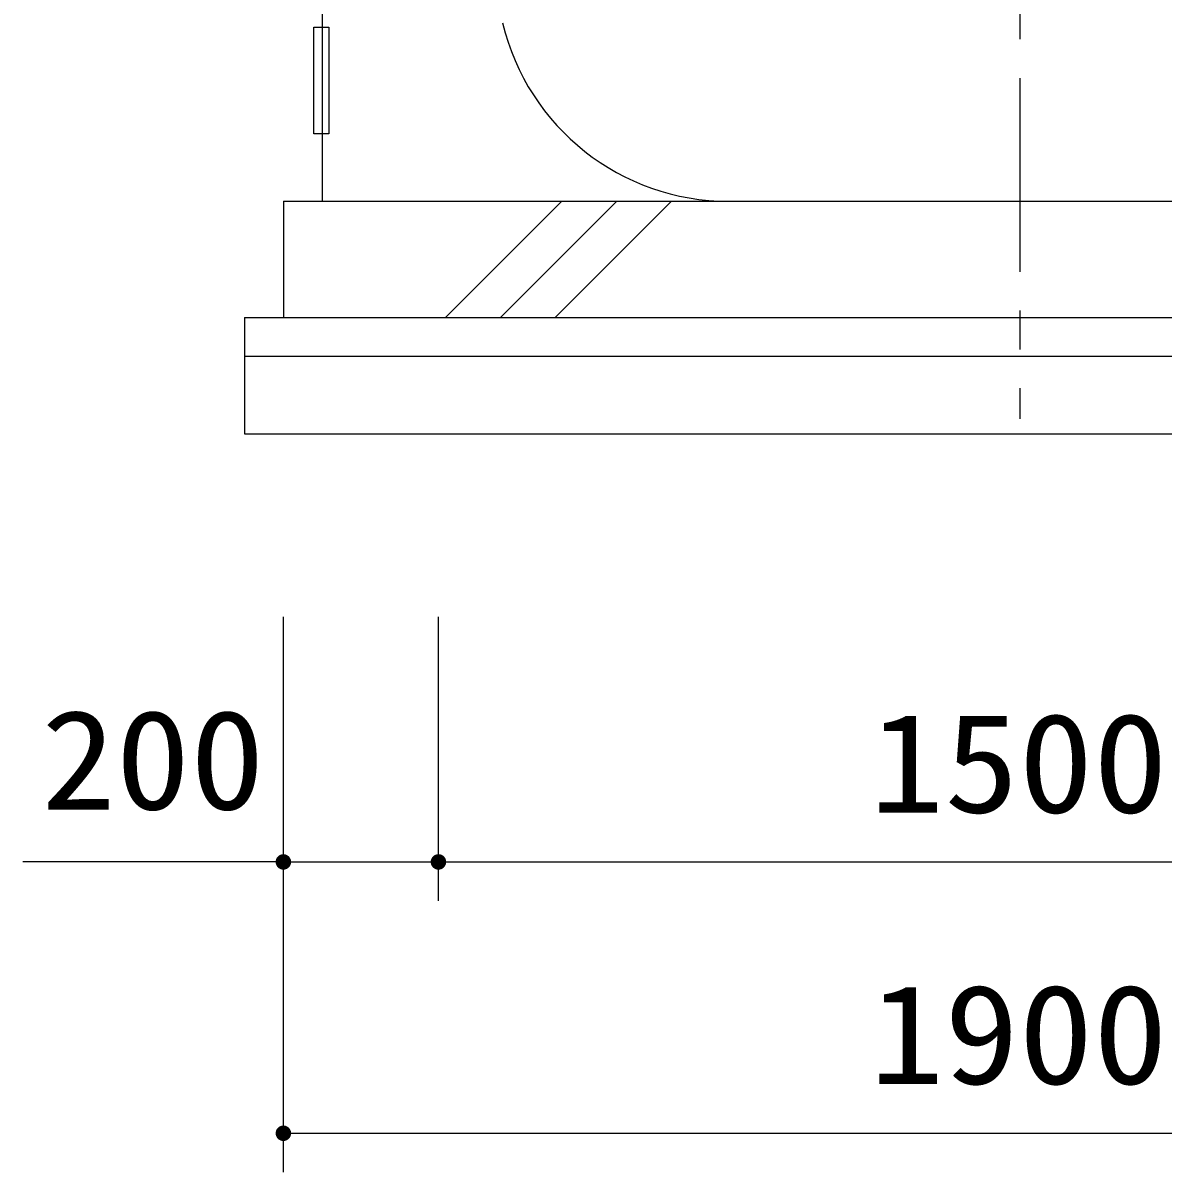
# Model space of a CAD drawing. Units: millimetres, scale not verified. Extents: x -14850 to 14850, y -10500 to 10500.
# Drawn here: x -837 to 633, y -6377 to -4895 of the extents above; entities that cross this region are included whole.
import ezdxf
from ezdxf.enums import TextEntityAlignment as Align

# ---------------------------------------------------------------- set-up
doc = ezdxf.new("R2010")
doc.units = ezdxf.units.MM
doc.header["$LTSCALE"] = 50
doc.linetypes.add('CHAIN1', pattern=[8, 5, -1, 1, -1])
for name, color, linetype, lineweight in [('0-0_機器', 2, 'Continuous', 25), ('0-1_空気管', 3, 'Continuous', 25), ('0-3_文字', 5, 'Continuous', 25), ('0-4_製作', 5, 'Continuous', 25)]:
    doc.layers.add(name, color=color, linetype=linetype, lineweight=lineweight)
doc.styles.add('ＭＳ ゴシック', font='')
doc.styles.get('ＭＳ ゴシック').set_extended_font_data('MS Gothic')

msp = doc.modelspace()

# ---------------------------------------------------------------- linework, layer by layer
at = {"layer": '0-0_機器'}
for p, q in [((-501.15, -5124.75), (-501.15, -5274.75)), ((-501.15, -5124.75), (1398.85, -5124.75)), ((-291.94, -5274.75), (-141.94, -5124.75)), ((-221.23, -5274.75), (-71.23, -5124.75)), ((-150.52, -5274.75), (-0.52, -5124.75)), ((-551.15, -5274.75), (1448.85, -5274.75)), ((-551.15, -5274.75), (-551.15, -5424.75)), ((-551.15, -5324.75), (1448.85, -5324.75)), ((-551.15, -5424.75), (1448.85, -5424.75))]:
    msp.add_line(p, q, dxfattribs=at)
at = {"layer": '0-1_空気管', "linetype": 'CHAIN1'}
msp.add_line((448.85, -2965.74), (448.85, -5405.49), dxfattribs=at)
at = {"layer": '0-1_空気管'}
msp.add_arc((73.23, -4824.75), 300, 193.49338, 270, dxfattribs=at)
at = {"layer": '0-3_文字', "color": 7}
for p, q in [((-451.15, -4824.75), (-451.15, -5124.75)), ((-462.03, -4900.19), (-442.39, -4900.19)), ((-462.03, -5037.74), (-462.03, -4900.19)), ((-442.39, -4900.19), (-442.39, -5037.74)), ((-442.39, -5037.74), (-462.03, -5037.74))]:
    msp.add_line(p, q, dxfattribs=at)
at = {"layer": '0-4_製作', "color": 2}
for p, q in [((-501.15, -6376.99), (-501.15, -5660.62)), ((-301.15, -6026.99), (-301.15, -5660.62)), ((-501.15, -5976.99), (-836.99, -5976.99)), ((-501.15, -5976.99), (-301.15, -5976.99)), ((-301.15, -5976.99), (1198.85, -5976.99)), ((-501.15, -6326.99), (1398.85, -6326.99))]:
    msp.add_line(p, q, dxfattribs=at)
at = {"layer": '0-4_製作'}
for points in [[(-510.97, -5975.11), (-501.15, -5966.99), (-501.15, -5976.99)], [(-510.66, -5973.9), (-501.15, -5966.99), (-510.97, -5975.11)], [(-510.2, -5972.73), (-501.15, -5966.99), (-510.66, -5973.9)], [(-509.59, -5971.63), (-501.15, -5966.99), (-510.2, -5972.73)], [(-508.85, -5970.61), (-501.15, -5966.99), (-509.59, -5971.63)], [(-507.99, -5969.7), (-501.15, -5966.99), (-508.85, -5970.61)], [(-507.03, -5968.9), (-501.15, -5966.99), (-507.99, -5969.7)], [(-505.97, -5968.22), (-501.15, -5966.99), (-507.03, -5968.9)], [(-504.83, -5967.69), (-501.15, -5966.99), (-505.97, -5968.22)], [(-503.64, -5967.3), (-501.15, -5966.99), (-504.83, -5967.69)], [(-502.4, -5967.07), (-501.15, -5966.99), (-503.64, -5967.3)], [(-501.15, -5966.99), (-491.15, -5976.99), (-501.15, -5976.99)], [(-501.15, -5966.99), (-491.23, -5975.73), (-491.15, -5976.99)], [(-501.15, -5966.99), (-491.46, -5974.5), (-491.23, -5975.73)], [(-501.15, -5966.99), (-491.85, -5973.31), (-491.46, -5974.5)], [(-501.15, -5966.99), (-492.39, -5972.17), (-491.85, -5973.31)], [(-501.15, -5966.99), (-493.06, -5971.11), (-492.39, -5972.17)], [(-501.15, -5966.99), (-493.86, -5970.14), (-493.06, -5971.11)], [(-501.15, -5966.99), (-494.77, -5969.28), (-493.86, -5970.14)], [(-501.15, -5966.99), (-495.79, -5968.54), (-494.77, -5969.28)], [(-501.15, -5966.99), (-496.89, -5967.94), (-495.79, -5968.54)], [(-501.15, -5966.99), (-498.06, -5967.48), (-496.89, -5967.94)], [(-501.15, -5966.99), (-499.27, -5967.16), (-498.06, -5967.48)], [(-501.15, -5966.99), (-500.52, -5967.01), (-499.27, -5967.16)], [(-311.13, -5976.36), (-301.15, -5966.99), (-301.15, -5976.99)], [(-310.97, -5975.11), (-301.15, -5966.99), (-311.13, -5976.36)], [(-310.66, -5973.9), (-301.15, -5966.99), (-310.97, -5975.11)], [(-310.2, -5972.73), (-301.15, -5966.99), (-310.66, -5973.9)], [(-309.59, -5971.63), (-301.15, -5966.99), (-310.2, -5972.73)], [(-308.85, -5970.61), (-301.15, -5966.99), (-309.59, -5971.63)], [(-307.99, -5969.7), (-301.15, -5966.99), (-308.85, -5970.61)], [(-307.03, -5968.9), (-301.15, -5966.99), (-307.99, -5969.7)], [(-305.97, -5968.22), (-301.15, -5966.99), (-307.03, -5968.9)], [(-304.83, -5967.69), (-301.15, -5966.99), (-305.97, -5968.22)], [(-303.64, -5967.3), (-301.15, -5966.99), (-304.83, -5967.69)], [(-302.4, -5967.07), (-301.15, -5966.99), (-303.64, -5967.3)], [(-301.15, -5966.99), (-291.15, -5976.99), (-301.15, -5976.99)], [(-301.15, -5966.99), (-291.23, -5975.73), (-291.15, -5976.99)], [(-301.15, -5966.99), (-291.46, -5974.5), (-291.23, -5975.73)], [(-301.15, -5966.99), (-291.85, -5973.31), (-291.46, -5974.5)], [(-301.15, -5966.99), (-292.39, -5972.17), (-291.85, -5973.31)], [(-301.15, -5966.99), (-293.06, -5971.11), (-292.39, -5972.17)], [(-301.15, -5966.99), (-293.86, -5970.14), (-293.06, -5971.11)], [(-301.15, -5966.99), (-294.77, -5969.28), (-293.86, -5970.14)], [(-301.15, -5966.99), (-295.79, -5968.54), (-294.77, -5969.28)], [(-301.15, -5966.99), (-296.89, -5967.94), (-295.79, -5968.54)], [(-301.15, -5966.99), (-298.06, -5967.48), (-296.89, -5967.94)], [(-301.15, -5966.99), (-299.27, -5967.16), (-298.06, -5967.48)], [(-301.15, -5966.99), (-300.52, -5967.01), (-299.27, -5967.16)], [(-511.13, -5976.36), (-501.15, -5976.99), (-511.15, -5976.99)], [(-511.15, -5976.99), (-501.15, -5976.99), (-511.07, -5978.24)], [(-510.97, -5975.11), (-501.15, -5976.99), (-511.13, -5976.36)], [(-511.07, -5978.24), (-501.15, -5976.99), (-510.83, -5979.47)], [(-510.83, -5979.47), (-501.15, -5976.99), (-510.45, -5980.67)], [(-510.45, -5980.67), (-501.15, -5976.99), (-509.91, -5981.8)], [(-509.91, -5981.8), (-501.15, -5976.99), (-509.24, -5982.86)], [(-509.24, -5982.86), (-501.15, -5976.99), (-508.44, -5983.83)], [(-508.44, -5983.83), (-501.15, -5976.99), (-507.52, -5984.69)], [(-507.52, -5984.69), (-501.15, -5976.99), (-506.51, -5985.43)], [(-506.51, -5985.43), (-501.15, -5976.99), (-505.41, -5986.03)], [(-505.41, -5986.03), (-501.15, -5976.99), (-504.24, -5986.5)], [(-504.24, -5986.5), (-501.15, -5976.99), (-503.02, -5986.81)], [(-503.02, -5986.81), (-501.15, -5976.99), (-501.15, -5986.99)], [(-503.02, -5986.81), (-501.15, -5986.99), (-501.78, -5986.97)], [(-501.15, -5976.99), (-499.9, -5986.91), (-501.15, -5986.99)], [(-501.15, -5976.99), (-498.66, -5986.67), (-499.9, -5986.91)], [(-501.15, -5976.99), (-497.47, -5986.28), (-498.66, -5986.67)], [(-501.15, -5976.99), (-496.33, -5985.75), (-497.47, -5986.28)], [(-501.15, -5976.99), (-495.27, -5985.08), (-496.33, -5985.75)], [(-501.15, -5976.99), (-494.3, -5984.28), (-495.27, -5985.08)], [(-501.15, -5976.99), (-493.44, -5983.36), (-494.3, -5984.28)], [(-501.15, -5976.99), (-492.71, -5982.34), (-493.44, -5983.36)], [(-501.15, -5976.99), (-492.1, -5981.24), (-492.71, -5982.34)], [(-501.15, -5976.99), (-491.64, -5980.08), (-492.1, -5981.24)], [(-501.15, -5976.99), (-491.33, -5978.86), (-491.64, -5980.08)], [(-501.15, -5976.99), (-491.17, -5977.61), (-491.33, -5978.86)], [(-491.15, -5976.99), (-491.17, -5977.61), (-501.15, -5976.99)], [(-311.13, -5976.36), (-301.15, -5976.99), (-311.15, -5976.99)], [(-311.15, -5976.99), (-301.15, -5976.99), (-311.07, -5978.24)], [(-311.07, -5978.24), (-301.15, -5976.99), (-310.83, -5979.47)], [(-310.83, -5979.47), (-301.15, -5976.99), (-310.45, -5980.67)], [(-310.45, -5980.67), (-301.15, -5976.99), (-309.91, -5981.8)], [(-309.91, -5981.8), (-301.15, -5976.99), (-309.24, -5982.86)], [(-309.24, -5982.86), (-301.15, -5976.99), (-308.44, -5983.83)], [(-308.44, -5983.83), (-301.15, -5976.99), (-307.52, -5984.69)], [(-307.52, -5984.69), (-301.15, -5976.99), (-306.51, -5985.43)], [(-306.51, -5985.43), (-301.15, -5976.99), (-305.41, -5986.03)], [(-305.41, -5986.03), (-301.15, -5976.99), (-304.24, -5986.5)], [(-304.24, -5986.5), (-301.15, -5976.99), (-303.02, -5986.81)], [(-303.02, -5986.81), (-301.15, -5976.99), (-301.15, -5986.99)], [(-303.02, -5986.81), (-301.15, -5986.99), (-301.78, -5986.97)], [(-301.15, -5976.99), (-299.89, -5986.91), (-301.15, -5986.99)], [(-301.15, -5976.99), (-298.66, -5986.67), (-299.89, -5986.91)], [(-301.15, -5976.99), (-297.47, -5986.28), (-298.66, -5986.67)], [(-301.15, -5976.99), (-296.33, -5985.75), (-297.47, -5986.28)], [(-301.15, -5976.99), (-295.27, -5985.08), (-296.33, -5985.75)], [(-301.15, -5976.99), (-294.3, -5984.28), (-295.27, -5985.08)], [(-301.15, -5976.99), (-293.44, -5983.36), (-294.3, -5984.28)], [(-301.15, -5976.99), (-292.71, -5982.34), (-293.44, -5983.36)], [(-301.15, -5976.99), (-292.1, -5981.24), (-292.71, -5982.34)], [(-301.15, -5976.99), (-291.64, -5980.08), (-292.1, -5981.24)], [(-301.15, -5976.99), (-291.33, -5978.86), (-291.64, -5980.08)], [(-301.15, -5976.99), (-291.17, -5977.61), (-291.33, -5978.86)], [(-301.15, -5976.99), (-291.15, -5976.99), (-291.17, -5977.61)], [(-511.13, -6326.36), (-501.15, -6326.99), (-511.15, -6326.99)], [(-511.15, -6326.99), (-501.15, -6326.99), (-511.07, -6328.24)], [(-510.97, -6325.11), (-501.15, -6326.99), (-511.13, -6326.36)], [(-511.07, -6328.24), (-501.15, -6326.99), (-510.83, -6329.47)], [(-510.97, -6325.11), (-501.15, -6316.99), (-501.15, -6326.99)], [(-510.66, -6323.9), (-501.15, -6316.99), (-510.97, -6325.11)], [(-510.83, -6329.47), (-501.15, -6326.99), (-510.45, -6330.67)], [(-510.2, -6322.73), (-501.15, -6316.99), (-510.66, -6323.9)], [(-510.45, -6330.67), (-501.15, -6326.99), (-509.91, -6331.8)], [(-509.59, -6321.63), (-501.15, -6316.99), (-510.2, -6322.73)], [(-509.91, -6331.8), (-501.15, -6326.99), (-509.24, -6332.86)], [(-508.85, -6320.61), (-501.15, -6316.99), (-509.59, -6321.63)], [(-509.24, -6332.86), (-501.15, -6326.99), (-508.44, -6333.83)], [(-507.99, -6319.7), (-501.15, -6316.99), (-508.85, -6320.61)], [(-508.44, -6333.83), (-501.15, -6326.99), (-507.52, -6334.69)], [(-507.03, -6318.9), (-501.15, -6316.99), (-507.99, -6319.7)], [(-507.52, -6334.69), (-501.15, -6326.99), (-506.51, -6335.43)], [(-505.97, -6318.22), (-501.15, -6316.99), (-507.03, -6318.9)], [(-506.51, -6335.43), (-501.15, -6326.99), (-505.41, -6336.03)], [(-504.83, -6317.69), (-501.15, -6316.99), (-505.97, -6318.22)], [(-505.41, -6336.03), (-501.15, -6326.99), (-504.24, -6336.5)], [(-503.64, -6317.3), (-501.15, -6316.99), (-504.83, -6317.69)], [(-504.24, -6336.5), (-501.15, -6326.99), (-503.02, -6336.81)], [(-502.4, -6317.07), (-501.15, -6316.99), (-503.64, -6317.3)], [(-503.02, -6336.81), (-501.15, -6326.99), (-501.15, -6336.99)], [(-501.15, -6316.99), (-491.15, -6326.99), (-501.15, -6326.99)], [(-501.15, -6316.99), (-491.23, -6325.73), (-491.15, -6326.99)], [(-501.15, -6316.99), (-491.46, -6324.5), (-491.23, -6325.73)], [(-501.15, -6316.99), (-491.85, -6323.31), (-491.46, -6324.5)], [(-501.15, -6316.99), (-492.39, -6322.17), (-491.85, -6323.31)], [(-501.15, -6316.99), (-493.06, -6321.11), (-492.39, -6322.17)], [(-501.15, -6316.99), (-493.86, -6320.14), (-493.06, -6321.11)], [(-501.15, -6316.99), (-494.77, -6319.28), (-493.86, -6320.14)], [(-501.15, -6316.99), (-495.79, -6318.54), (-494.77, -6319.28)], [(-501.15, -6316.99), (-496.89, -6317.94), (-495.79, -6318.54)], [(-501.15, -6316.99), (-498.06, -6317.48), (-496.89, -6317.94)], [(-501.15, -6316.99), (-499.27, -6317.16), (-498.06, -6317.48)], [(-501.15, -6316.99), (-500.52, -6317.01), (-499.27, -6317.16)], [(-501.15, -6326.99), (-499.9, -6336.91), (-501.15, -6336.99)], [(-501.15, -6326.99), (-498.66, -6336.67), (-499.9, -6336.91)], [(-501.15, -6326.99), (-497.47, -6336.28), (-498.66, -6336.67)], [(-501.15, -6326.99), (-496.33, -6335.75), (-497.47, -6336.28)], [(-501.15, -6326.99), (-495.27, -6335.08), (-496.33, -6335.75)], [(-501.15, -6326.99), (-494.3, -6334.28), (-495.27, -6335.08)], [(-501.15, -6326.99), (-493.44, -6333.36), (-494.3, -6334.28)], [(-501.15, -6326.99), (-492.71, -6332.34), (-493.44, -6333.36)], [(-501.15, -6326.99), (-492.1, -6331.24), (-492.71, -6332.34)], [(-501.15, -6326.99), (-491.64, -6330.08), (-492.1, -6331.24)], [(-501.15, -6326.99), (-491.33, -6328.86), (-491.64, -6330.08)], [(-501.15, -6326.99), (-491.17, -6327.61), (-491.33, -6328.86)], [(-491.15, -6326.99), (-491.17, -6327.61), (-501.15, -6326.99)], [(-503.02, -6336.81), (-501.15, -6336.99), (-501.78, -6336.97)]]:
    msp.add_solid(points, dxfattribs=at)

# ---------------------------------------------------------------- texts
at = {"layer": '0-4_製作', "color": 4, "style": 'ＭＳ ゴシック', "width": 1.1}
for s, p in [('200', (-813.53, -5947.89)), ('1500', (255.1, -5951.99)), ('1900', (255.1, -6301.99))]:
    msp.add_text(s, height=128.4, dxfattribs=at).set_placement(p, align=Align.BOTTOM_LEFT)

doc.saveas('drawing.dxf')
